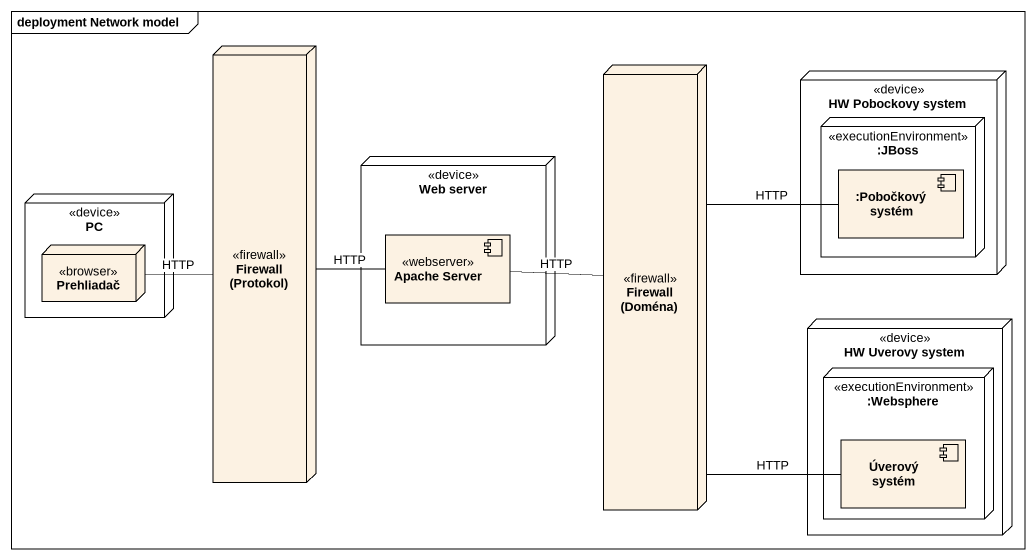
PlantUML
@startuml
mainframe deployment Network model
node "Firewall (Protokol)" as Firewall_Protokol <<firewall>>
node "Firewall (Doména)" as Firewall_Doména <<firewall>>
node "HW Pobockovy system" as HW_Pobockovy_system <<device>> {
  node ":JBoss" as JBoss <<executionEnvironment>> {
    component ":Pobočkový systém" as Pobočkový_systém
  }
}
node PC <<device>> {
  node Prehliadač <<browser>>
}
node "Web server" as Web_server <<device>> {
  component "Apache Server" as Apache_Server <<webserver>>
}
node "HW Uverovy system" as HW_Uverovy_system <<device>> {
  node ":Websphere" as Websphere <<executionEnvironment>> {
    component "Úverový systém" as Úverový_systém
  }
}
Firewall_Protokol -right- Apache_Server : HTTP
Firewall_Doména -right- Pobočkový_systém : HTTP
Firewall_Doména -- Úverový_systém : HTTP
Prehliadač -right- Firewall_Protokol : HTTP
Apache_Server -right- Firewall_Doména : HTTP
@enduml
